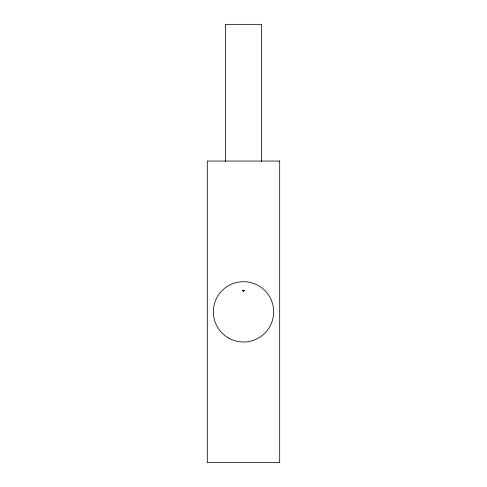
<?xml version="1.0" encoding="UTF-8"?>
<svg xmlns="http://www.w3.org/2000/svg" width="487" height="487" viewBox="0 0 487 487"><rect width="100%" height="100%" fill="white"/><g stroke="black" fill="none" stroke-linecap="round" stroke-linejoin="round"><path stroke-width="0.73" d="M261.598 161.666L261.598 24.35L225.402 24.35L225.402 161.666M242.916 290.575L243.622 291.323L243.95 290.331L242.928 290.538L243.47 291.336L244.036 290.453L242.995 290.404L243.342 291.317L244.084 290.891L243.658 290.149L242.916 290.575M279.69 161.039L207.31 161.039L207.31 462.65L279.69 462.65L279.69 161.039M228.421 337.966A30.164 30.164 0 0 0 273.664 311.844A30.164 30.164 0 0 0 228.421 285.723A30.164 30.164 0 0 0 228.421 337.966"/></g></svg>
